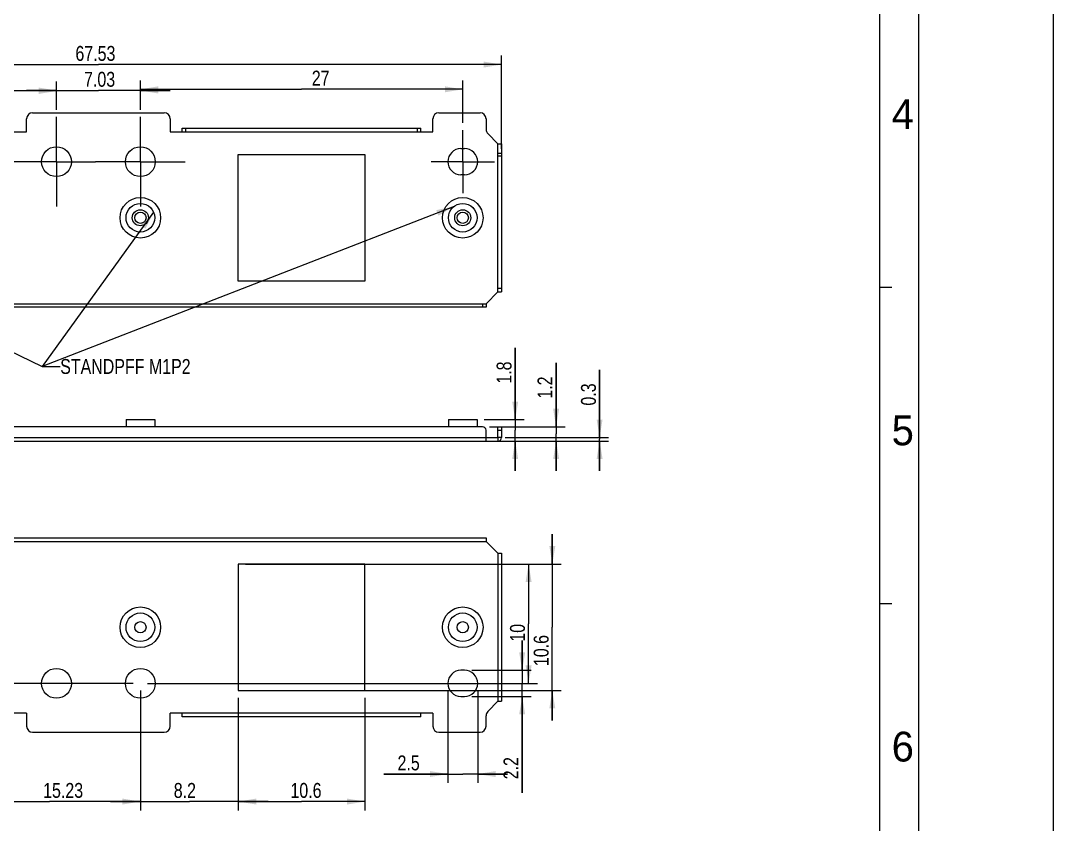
# Model space of a CAD drawing. Header units: millimetres. Extents: x 0 to 594, y 0 to 420.
# Drawn here: x 421 to 594, y 97.3 to 232 of the extents above; entities that cross this region are included whole.
import ezdxf

# ---------------------------------------------------------------- set-up
doc = ezdxf.new("R2010")
doc.units = ezdxf.units.MM
doc.header["$LTSCALE"] = 32.67
doc.linetypes.add('CENTER', pattern=[0.6, 0.375, -0.075, 0.075, -0.075])
doc.layers.get('0').update_dxf_attribs({"linetype": 'CONTINUOUS'})
doc.layers.add('ASSEM_MEM', color=7, linetype='CONTINUOUS')
doc.layers.add('FEATURE', color=7, linetype='CONTINUOUS')
doc.styles.get("Standard").update_dxf_attribs({"font": 'txt', "width": 0.8})
doc.styles.add('TEXTSTYLE_2', font='txt')
doc.dimstyles.new('DIMSTYLE_3', dxfattribs={"dimtxt": 2.5, "dimasz": 3, "dimexe": 1.5, "dimexo": 1.2, "dimtad": 1, "dimlfac": 0.5, "dimdsep": 46, "dimtxsty": 'STANDARD', "dimblk": '_FILLED', "dimblk1": '_FILLED', "dimblk2": '_FILLED', "dimcen": 0.09, "dimazin": 2, "dimtp": 0.01, "dimtm": 0.01, "dimtfac": 1, "dimtofl": 0, "dimtmove": 0, "dimatfit": 3, "dimldrblk": '_FILLED', "dimfxl": 1, "dimtolj": 1, "dimarcsym": 0})
doc.dimstyles.get("Standard").update_dxf_attribs({"dimtxt": 2.5, "dimasz": 3, "dimexe": 1.5, "dimexo": 1.2, "dimtad": 1, "dimdsep": 46, "dimtxsty": 'STANDARD', "dimblk": '_FILLED', "dimblk1": '_FILLED', "dimblk2": '_FILLED', "dimcen": 0.09, "dimazin": 2, "dimtol": 1, "dimtp": 0.01, "dimtm": 0.01, "dimtfac": 1, "dimtofl": 0, "dimtmove": 0, "dimatfit": 3, "dimldrblk": '_FILLED', "dimfxl": 1, "dimtolj": 1, "dimarcsym": 0})

# ---------------------------------------------------------------- blocks, each defined once
blk = doc.blocks.new('_FILLED')
at = {"color": 0, "linetype": 'BYBLOCK'}
blk.add_solid([(0, 0), (-1, 0.167), (-1, -0.167)], dxfattribs=at)
blk = doc.blocks.new('*D31')
at = {"color": 7, "linetype": 'CONTINUOUS'}
for p, q in [((366.53, 210.49), (366.53, 226.11)), ((501.58, 210.49), (501.58, 226.11)), ((366.53, 224.61), (434.05, 224.61)), ((501.58, 224.61), (434.05, 224.61))]:
    blk.add_line(p, q, dxfattribs=at)
at = {"color": 7, "linetype": 'CONTINUOUS', "xscale": 3, "yscale": 3, "zscale": 3, "rotation": 180}
blk.add_blockref('_FILLED', (366.53, 224.61), dxfattribs=at)
at = {"color": 7, "linetype": 'CONTINUOUS', "xscale": 3, "yscale": 3, "zscale": 3}
blk.add_blockref('_FILLED', (501.58, 224.61), dxfattribs=at)
at = {"color": 7, "linetype": 'CONTINUOUS', "insert": (433.55, 227.73), "char_height": 2.5, "width": 10, "attachment_point": 2, "line_spacing_factor": 0.9}
blk.add_mtext('67.53', dxfattribs=at)
blk = doc.blocks.new('*D33')
at = {"color": 7, "linetype": 'CONTINUOUS'}
for p, q in [((373.03, 216.73), (373.03, 221.68)), ((427.03, 217.03), (427.03, 221.68)), ((373.03, 220.18), (400.03, 220.18)), ((427.03, 220.18), (400.03, 220.18))]:
    blk.add_line(p, q, dxfattribs=at)
at = {"color": 7, "linetype": 'CONTINUOUS', "xscale": 3, "yscale": 3, "zscale": 3, "rotation": 180}
blk.add_blockref('_FILLED', (373.03, 220.18), dxfattribs=at)
at = {"color": 7, "linetype": 'CONTINUOUS', "xscale": 3, "yscale": 3, "zscale": 3}
blk.add_blockref('_FILLED', (427.03, 220.18), dxfattribs=at)
at = {"color": 7, "linetype": 'CONTINUOUS', "insert": (387.68, 223.3), "char_height": 2.5, "width": 4, "attachment_point": 2, "line_spacing_factor": 0.9}
blk.add_mtext('27', dxfattribs=at)
blk = doc.blocks.new('*D34')
at = {"color": 7, "linetype": 'CONTINUOUS'}
for p, q in [((427.03, 217.03), (427.03, 221.76)), ((441.08, 217.03), (441.08, 221.76)), ((427.03, 220.26), (422.03, 220.26)), ((422.03, 220.26), (434.05, 220.26)), ((446.08, 220.26), (434.05, 220.26)), ((441.08, 220.26), (446.08, 220.26))]:
    blk.add_line(p, q, dxfattribs=at)
at = {"color": 7, "linetype": 'CONTINUOUS', "xscale": 3, "yscale": 3, "zscale": 3}
blk.add_blockref('_FILLED', (427.03, 220.26), dxfattribs=at)
at = {"color": 7, "linetype": 'CONTINUOUS', "xscale": 3, "yscale": 3, "zscale": 3, "rotation": 180}
blk.add_blockref('_FILLED', (441.08, 220.26), dxfattribs=at)
at = {"color": 7, "linetype": 'CONTINUOUS', "insert": (434.25, 223.39), "char_height": 2.5, "width": 8, "attachment_point": 2, "line_spacing_factor": 0.9}
blk.add_mtext('7.03', dxfattribs=at)
blk = doc.blocks.new('*D35')
at = {"color": 7, "linetype": 'CONTINUOUS'}
for p, q in [((441.08, 217.03), (441.08, 221.96)), ((495.08, 214.83), (495.08, 221.96)), ((441.08, 220.46), (468.08, 220.46)), ((495.08, 220.46), (468.08, 220.46))]:
    blk.add_line(p, q, dxfattribs=at)
at = {"color": 7, "linetype": 'CONTINUOUS', "xscale": 3, "yscale": 3, "zscale": 3, "rotation": 180}
blk.add_blockref('_FILLED', (441.08, 220.46), dxfattribs=at)
at = {"color": 7, "linetype": 'CONTINUOUS', "xscale": 3, "yscale": 3, "zscale": 3}
blk.add_blockref('_FILLED', (495.08, 220.46), dxfattribs=at)
at = {"color": 7, "linetype": 'CONTINUOUS', "insert": (471.28, 223.59), "char_height": 2.5, "width": 4, "attachment_point": 2, "line_spacing_factor": 0.9}
blk.add_mtext('27', dxfattribs=at)
blk = doc.blocks.new('*D37')
at = {"color": 7, "linetype": 'CONTINUOUS'}
for p, q in [((518, 162.12), (518, 173.46)), ((518, 173.46), (518, 161.82)), ((502.18, 162.12), (519.5, 162.12)), ((502.18, 161.52), (519.5, 161.52)), ((518, 156.52), (518, 161.82)), ((518, 161.52), (518, 156.52))]:
    blk.add_line(p, q, dxfattribs=at)
at = {"color": 7, "linetype": 'CONTINUOUS', "xscale": 3, "yscale": 3, "zscale": 3}
for p, rotation in [((518, 162.12), 270), ((518, 161.52), 90)]:
    blk.add_blockref('_FILLED', p, dxfattribs=dict(at, rotation=rotation))
at = {"color": 7, "linetype": 'CONTINUOUS', "insert": (514.88, 167.46), "char_height": 2.5, "width": 6, "attachment_point": 1, "rotation": 90, "line_spacing_factor": 0.9}
blk.add_mtext('0.3', dxfattribs=at)
blk = doc.blocks.new('*D38')
at = {"color": 7, "linetype": 'CONTINUOUS'}
for p, q in [((510.72, 163.92), (510.72, 174.62)), ((510.72, 174.62), (510.72, 162.72)), ((499.58, 163.92), (512.22, 163.92)), ((510.72, 156.52), (510.72, 162.72)), ((499.18, 161.52), (512.22, 161.52)), ((510.72, 161.52), (510.72, 156.52))]:
    blk.add_line(p, q, dxfattribs=at)
at = {"color": 7, "linetype": 'CONTINUOUS', "xscale": 3, "yscale": 3, "zscale": 3}
for p, rotation in [((510.72, 163.92), 270), ((510.72, 161.52), 90)]:
    blk.add_blockref('_FILLED', p, dxfattribs=dict(at, rotation=rotation))
at = {"color": 7, "linetype": 'CONTINUOUS', "insert": (507.6, 168.62), "char_height": 2.5, "width": 6, "attachment_point": 1, "rotation": 90, "line_spacing_factor": 0.9}
blk.add_mtext('1.2', dxfattribs=at)
blk = doc.blocks.new('*D39')
at = {"color": 7, "linetype": 'CONTINUOUS'}
for p, q in [((503.86, 165.12), (503.86, 177.13)), ((503.86, 177.13), (503.86, 163.32)), ((498.68, 165.12), (505.36, 165.12)), ((503.86, 156.52), (503.86, 163.32)), ((502.18, 161.52), (505.36, 161.52)), ((503.86, 161.52), (503.86, 156.52))]:
    blk.add_line(p, q, dxfattribs=at)
at = {"color": 7, "linetype": 'CONTINUOUS', "xscale": 3, "yscale": 3, "zscale": 3}
for p, rotation in [((503.86, 165.12), 270), ((503.86, 161.52), 90)]:
    blk.add_blockref('_FILLED', p, dxfattribs=dict(at, rotation=rotation))
at = {"color": 7, "linetype": 'CONTINUOUS', "insert": (500.74, 171.13), "char_height": 2.5, "width": 6, "attachment_point": 1, "rotation": 90, "line_spacing_factor": 0.9}
blk.add_mtext('1.8', dxfattribs=at)
blk = doc.blocks.new('*D42')
at = {"color": 7, "linetype": 'CONTINUOUS'}
for p, q in [((441.08, 119.71), (441.08, 99.6)), ((410.63, 118.51), (410.63, 99.6)), ((410.63, 101.1), (425.85, 101.1)), ((441.08, 101.1), (425.85, 101.1))]:
    blk.add_line(p, q, dxfattribs=at)
at = {"color": 7, "linetype": 'CONTINUOUS', "xscale": 3, "yscale": 3, "zscale": 3, "rotation": 180}
blk.add_blockref('_FILLED', (410.63, 101.1), dxfattribs=at)
at = {"color": 7, "linetype": 'CONTINUOUS', "xscale": 3, "yscale": 3, "zscale": 3}
blk.add_blockref('_FILLED', (441.08, 101.1), dxfattribs=at)
at = {"color": 7, "linetype": 'CONTINUOUS', "insert": (428.14, 104.22), "char_height": 2.5, "width": 10, "attachment_point": 2, "line_spacing_factor": 0.9}
blk.add_mtext('15.23', dxfattribs=at)
blk = doc.blocks.new('*D43')
at = {"color": 7, "linetype": 'CONTINUOUS'}
for p, q in [((358.5, 130.91), (358.5, 150.57)), ((388.23, 140.91), (357, 140.91)), ((358.5, 140.91), (358.5, 130.91)), ((358.5, 120.91), (358.5, 130.91)), ((439.88, 120.91), (357, 120.91))]:
    blk.add_line(p, q, dxfattribs=at)
at = {"color": 7, "linetype": 'CONTINUOUS', "xscale": 3, "yscale": 3, "zscale": 3}
for p, rotation in [((358.5, 140.91), 90), ((358.5, 120.91), 270)]:
    blk.add_blockref('_FILLED', p, dxfattribs=dict(at, rotation=rotation))
at = {"color": 7, "linetype": 'CONTINUOUS', "insert": (355.37, 146.57), "char_height": 2.5, "width": 4, "attachment_point": 1, "rotation": 90, "line_spacing_factor": 0.9}
blk.add_mtext('10', dxfattribs=at)
blk = doc.blocks.new('*D44')
at = {"color": 7, "linetype": 'CONTINUOUS'}
for p, q in [((510.08, 140.91), (510.08, 145.91)), ((510.08, 145.91), (510.08, 130.31)), ((458.68, 140.91), (511.58, 140.91)), ((510.08, 114.71), (510.08, 130.31)), ((458.68, 119.71), (511.58, 119.71)), ((510.08, 119.71), (510.08, 114.71))]:
    blk.add_line(p, q, dxfattribs=at)
at = {"color": 7, "linetype": 'CONTINUOUS', "xscale": 3, "yscale": 3, "zscale": 3}
for p, rotation in [((510.08, 140.91), 270), ((510.08, 119.71), 90)]:
    blk.add_blockref('_FILLED', p, dxfattribs=dict(at, rotation=rotation))
at = {"color": 7, "linetype": 'CONTINUOUS', "insert": (506.96, 126.41), "char_height": 2.5, "width": 8, "attachment_point": 2, "rotation": 90, "line_spacing_factor": 0.9}
blk.add_mtext('10.6', dxfattribs=at)
blk = doc.blocks.new('*D45')
at = {"color": 7, "linetype": 'CONTINUOUS'}
for p, q in [((457.48, 118.51), (457.48, 99.6)), ((478.68, 118.51), (478.68, 99.6)), ((457.48, 101.1), (468.08, 101.1)), ((478.68, 101.1), (468.08, 101.1))]:
    blk.add_line(p, q, dxfattribs=at)
at = {"color": 7, "linetype": 'CONTINUOUS', "xscale": 3, "yscale": 3, "zscale": 3, "rotation": 180}
blk.add_blockref('_FILLED', (457.48, 101.1), dxfattribs=at)
at = {"color": 7, "linetype": 'CONTINUOUS', "xscale": 3, "yscale": 3, "zscale": 3}
blk.add_blockref('_FILLED', (478.68, 101.1), dxfattribs=at)
at = {"color": 7, "linetype": 'CONTINUOUS', "insert": (468.82, 104.22), "char_height": 2.5, "width": 8, "attachment_point": 2, "line_spacing_factor": 0.9}
blk.add_mtext('10.6', dxfattribs=at)
blk = doc.blocks.new('*D46')
at = {"color": 7, "linetype": 'CONTINUOUS'}
for p, q in [((441.08, 119.71), (441.08, 99.6)), ((457.48, 118.51), (457.48, 99.6)), ((441.08, 101.1), (436.08, 101.1)), ((436.08, 101.1), (449.28, 101.1)), ((462.48, 101.1), (449.28, 101.1)), ((457.48, 101.1), (462.48, 101.1))]:
    blk.add_line(p, q, dxfattribs=at)
at = {"color": 7, "linetype": 'CONTINUOUS', "xscale": 3, "yscale": 3, "zscale": 3}
blk.add_blockref('_FILLED', (441.08, 101.1), dxfattribs=at)
at = {"color": 7, "linetype": 'CONTINUOUS', "xscale": 3, "yscale": 3, "zscale": 3, "rotation": 180}
blk.add_blockref('_FILLED', (457.48, 101.1), dxfattribs=at)
at = {"color": 7, "linetype": 'CONTINUOUS', "insert": (448.53, 104.22), "char_height": 2.5, "width": 6, "attachment_point": 2, "line_spacing_factor": 0.9}
blk.add_mtext('8.2', dxfattribs=at)
blk = doc.blocks.new('*D47')
at = {"color": 7, "linetype": 'CONTINUOUS'}
for p, q in [((479.88, 140.91), (507.61, 140.91)), ((506.11, 140.91), (506.11, 130.91)), ((506.11, 120.91), (506.11, 130.91)), ((442.28, 120.91), (507.61, 120.91))]:
    blk.add_line(p, q, dxfattribs=at)
at = {"color": 7, "linetype": 'CONTINUOUS', "xscale": 3, "yscale": 3, "zscale": 3}
for p, rotation in [((506.11, 140.91), 90), ((506.11, 120.91), 270)]:
    blk.add_blockref('_FILLED', p, dxfattribs=dict(at, rotation=rotation))
at = {"color": 7, "linetype": 'CONTINUOUS', "insert": (502.99, 129.38), "char_height": 2.5, "width": 4, "attachment_point": 2, "rotation": 90, "line_spacing_factor": 0.9}
blk.add_mtext('10', dxfattribs=at)
blk = doc.blocks.new('*D49')
at = {"color": 7, "linetype": 'CONTINUOUS'}
for p, q in [((492.58, 119.71), (492.58, 104.21)), ((497.58, 119.71), (497.58, 104.21)), ((492.58, 105.71), (481.87, 105.71)), ((481.87, 105.71), (495.08, 105.71)), ((502.58, 105.71), (495.08, 105.71)), ((497.58, 105.71), (502.58, 105.71))]:
    blk.add_line(p, q, dxfattribs=at)
at = {"color": 7, "linetype": 'CONTINUOUS', "xscale": 3, "yscale": 3, "zscale": 3}
blk.add_blockref('_FILLED', (492.58, 105.71), dxfattribs=at)
at = {"color": 7, "linetype": 'CONTINUOUS', "xscale": 3, "yscale": 3, "zscale": 3, "rotation": 180}
blk.add_blockref('_FILLED', (497.58, 105.71), dxfattribs=at)
at = {"color": 7, "linetype": 'CONTINUOUS', "insert": (487.87, 108.83), "char_height": 2.5, "width": 6, "attachment_point": 3, "line_spacing_factor": 0.9}
blk.add_mtext('2.5', dxfattribs=at)
blk = doc.blocks.new('*D50')
at = {"color": 7, "linetype": 'CONTINUOUS'}
for p, q in [((505.03, 123.11), (505.03, 128.11)), ((505.03, 128.11), (505.03, 120.91)), ((496.58, 123.11), (506.53, 123.11)), ((505.03, 102.55), (505.03, 120.91)), ((496.58, 118.71), (506.53, 118.71)), ((505.03, 118.71), (505.03, 102.55))]:
    blk.add_line(p, q, dxfattribs=at)
at = {"color": 7, "linetype": 'CONTINUOUS', "xscale": 3, "yscale": 3, "zscale": 3}
for p, rotation in [((505.03, 123.11), 270), ((505.03, 118.71), 90)]:
    blk.add_blockref('_FILLED', p, dxfattribs=dict(at, rotation=rotation))
at = {"color": 7, "linetype": 'CONTINUOUS', "insert": (501.9, 108.55), "char_height": 2.5, "width": 6, "attachment_point": 3, "rotation": 90, "line_spacing_factor": 0.9}
blk.add_mtext('2.2', dxfattribs=at)

msp = doc.modelspace()

# ---------------------------------------------------------------- linework, layer by layer
at = {"color": 7, "linetype": 'CONTINUOUS'}
for p, q in [((594, 0), (594, 420)), ((571.422, 405.309), (571.422, 20.309)), ((564.922, 28.309), (564.922, 397.309)), ((564.922, 187.309), (566.922, 187.309)), ((564.922, 134.309), (566.922, 134.309))]:
    msp.add_line(p, q, dxfattribs=at)
at = {"layer": 'ASSEM_MEM', "color": 7, "linetype": 'CONTINUOUS'}
for p, q in [((423.026, 216.534), (445.076, 216.534)), ((491.076, 216.534), (497.976, 216.534)), ((422.026, 213.334), (422.026, 215.534)), ((446.076, 215.534), (446.076, 213.334)), ((490.076, 213.334), (490.076, 215.534)), ((498.976, 215.534), (498.976, 213.748)), ((378.026, 213.334), (422.026, 213.334)), ((446.076, 213.334), (490.076, 213.334)), ((448.076, 213.334), (448.076, 213.934)), ((448.076, 213.934), (488.076, 213.934)), ((448.676, 213.334), (448.676, 213.934)), ((487.476, 213.334), (487.476, 213.934)), ((488.076, 213.334), (488.076, 213.934)), ((500.976, 211.334), (499.269, 213.041)), ((500.976, 211.334), (501.576, 211.334)), ((500.976, 186.534), (500.976, 211.334)), ((501.576, 211.334), (501.576, 186.534)), ((457.476, 209.534), (478.676, 209.534)), ((457.476, 188.334), (457.476, 209.534)), ((478.676, 209.534), (478.676, 188.334)), ((494.776, 210.534), (495.376, 210.534)), ((501.576, 209.71), (500.976, 209.71)), ((501.576, 209.285), (500.976, 209.285)), ((495.376, 206.134), (494.776, 206.134)), ((478.676, 188.334), (457.476, 188.334)), ((500.976, 187.134), (501.576, 187.134)), ((498.976, 184.534), (500.976, 186.534)), ((500.976, 186.534), (501.576, 186.534)), ((369.126, 184.534), (498.976, 184.534)), ((498.976, 183.934), (369.126, 183.934)), ((498.376, 184.534), (498.376, 183.934)), ((498.976, 184.534), (498.976, 183.934)), ((438.676, 165.116), (438.676, 163.916)), ((438.676, 165.116), (443.476, 165.116)), ((443.476, 165.116), (443.476, 163.916)), ((492.676, 165.116), (497.476, 165.116)), ((492.676, 165.116), (492.676, 163.916)), ((497.476, 165.116), (497.476, 163.916)), ((498.376, 163.916), (369.726, 163.916)), ((498.976, 161.516), (498.976, 163.316)), ((500.976, 163.916), (501.576, 163.916)), ((500.976, 162.116), (500.976, 163.916)), ((500.976, 163.316), (501.576, 163.316)), ((501.576, 163.916), (501.576, 162.116)), ((367.126, 161.516), (500.976, 161.516)), ((369.126, 162.116), (498.976, 162.116)), ((498.976, 162.116), (500.976, 162.116)), ((501.576, 162.116), (500.976, 162.116)), ((500.976, 162.116), (500.976, 161.516)), ((369.126, 145.307), (498.976, 145.307)), ((498.976, 145.307), (498.976, 144.707)), ((369.126, 144.707), (498.976, 144.707)), ((500.976, 142.707), (498.976, 144.707)), ((500.976, 142.707), (501.576, 142.707)), ((500.976, 142.707), (500.976, 117.907)), ((501.576, 142.707), (501.576, 117.907)), ((478.676, 140.907), (457.476, 140.907)), ((457.476, 140.907), (457.476, 119.707)), ((478.676, 119.707), (478.676, 140.907)), ((495.376, 123.107), (494.776, 123.107)), ((457.476, 119.707), (478.676, 119.707)), ((494.776, 118.707), (495.376, 118.707)), ((499.269, 116.2), (500.976, 117.907)), ((500.976, 117.907), (501.576, 117.907)), ((422.026, 115.907), (378.026, 115.907)), ((422.026, 115.907), (422.026, 113.707)), ((490.076, 115.907), (446.076, 115.907)), ((446.076, 113.707), (446.076, 115.907)), ((448.076, 115.307), (448.076, 115.907)), ((488.076, 115.307), (488.076, 115.907)), ((490.076, 115.907), (490.076, 113.707)), ((488.076, 115.307), (448.076, 115.307)), ((498.976, 113.707), (498.976, 115.493)), ((423.026, 112.707), (445.076, 112.707)), ((491.076, 112.707), (497.976, 112.707))]:
    msp.add_line(p, q, dxfattribs=at)
for centre, radius in [((427.026, 208.334), 2.5), ((441.076, 208.334), 2.5), ((441.076, 198.934), 3.4), ((441.076, 198.934), 2.4), ((495.076, 198.934), 3.4), ((495.076, 198.934), 2.4), ((441.076, 198.934), 1.35), ((441.076, 198.934), 0.95), ((495.076, 198.934), 1.35), ((495.076, 198.934), 0.95), ((441.076, 130.307), 3.4), ((495.076, 130.307), 3.4), ((441.076, 130.307), 2.4), ((495.076, 130.307), 2.4), ((441.076, 130.307), 0.95), ((495.076, 130.307), 0.95), ((427.026, 120.907), 2.5), ((441.076, 120.907), 2.5)]:
    msp.add_circle(centre, radius, dxfattribs=at)
for centre, radius, start, end in [((423.026, 215.534), 1, 90, 180), ((445.076, 215.534), 1, 0, 90), ((491.076, 215.534), 1, 90, 180), ((497.976, 215.534), 1, 0, 90), ((499.976, 213.748), 1, 180, 225), ((494.776, 208.334), 2.2, 90, 270), ((495.376, 208.334), 2.2, 270, 90), ((498.376, 163.316), 0.6, 0, 90), ((500.976, 162.116), 0.6, 270, 360), ((494.776, 120.907), 2.2, 90, 270), ((495.376, 120.907), 2.2, 270, 90), ((499.976, 115.493), 1, 135, 180), ((423.026, 113.707), 1, 180, 270), ((445.076, 113.707), 1, 270, 360), ((491.076, 113.707), 1, 180, 270), ((497.976, 113.707), 1, 270, 360)]:
    msp.add_arc(centre, radius, start, end, dxfattribs=at)
at = {"layer": 'FEATURE', "color": 7, "linetype": 'CENTER'}
for p, q in [((427.026, 208.334), (427.026, 215.834)), ((441.076, 208.334), (441.076, 215.834)), ((495.076, 208.334), (495.076, 213.634)), ((427.026, 208.334), (419.526, 208.334)), ((427.026, 208.334), (427.026, 200.834)), ((427.026, 208.334), (433.576, 208.334)), ((441.076, 208.334), (433.576, 208.334)), ((441.076, 208.334), (441.076, 200.834)), ((441.076, 208.334), (448.576, 208.334)), ((495.076, 208.334), (489.776, 208.334)), ((495.076, 208.334), (500.376, 208.334)), ((495.076, 208.334), (495.076, 203.034))]:
    msp.add_line(p, q, dxfattribs=at)

# ---------------------------------------------------------------- texts
at = {"color": 7, "linetype": 'CONTINUOUS', "char_height": 5, "width": 5, "attachment_point": 1, "line_spacing_factor": 0.9, "style": 'TEXTSTYLE_2'}
for s, insert in [('4', (566.922, 218.809)), ('5', (566.922, 165.809)), ('6', (566.922, 112.809))]:
    msp.add_mtext(s, dxfattribs=dict(at, insert=insert))
at = {"color": 7, "linetype": 'CONTINUOUS', "insert": (427.648, 175.265), "char_height": 2.5, "width": 28, "attachment_point": 1, "line_spacing_factor": 0.9}
msp.add_mtext('STANDPFF M1P2 ', dxfattribs=at)

# ---------------------------------------------------------------- dimensions: what is measured, and where the dimension line sits
at = {"color": 7, "linetype": 'CONTINUOUS'}
for base, p1, p2, picture, middle in [((501.576167027, 224.608027282), (366.526167027, 209.285246088), (501.576167027, 209.285246088), '*D31', (433.609395447, 224.608027282)), ((427.026, 220.179), (373.026, 215.534), (427.026, 215.834), '*D33', (387.677, 220.179)), ((441.076167027, 220.263176886), (427.026167027, 215.833774226), (441.076167027, 215.833774226), '*D34', (434.315839966, 220.263176886)), ((495.076, 220.464), (441.076, 215.834), (495.076, 213.634), '*D35', (471.278, 220.464)), ((441.076167027, 101.098749222), (410.626167027, 119.706738737), (441.076167027, 120.906738737), '*D42', (428.453697327, 101.098749222)), ((478.676, 101.099), (457.476, 119.707), (478.676, 119.707), '*D45', (469.072, 101.099)), ((497.576, 105.707), (492.576, 120.907), (497.576, 120.907), '*D49', (484.935, 105.707))]:
    dim = msp.add_linear_dim(base=base, p1=p1, p2=p2, dimstyle='DIMSTYLE_3', dxfattribs=at)
    dim.commit()
    dim.dimension.update_dxf_attribs({"geometry": picture, "text_midpoint": middle, "dimtype": 160})
for base, p1, p2, angle, picture, middle in [((503.863, 161.516), (497.476, 165.116), (500.976, 161.516), 270, '*D39', (503.863, 174.447)), ((510.724, 161.516), (498.376, 163.916), (497.976, 161.516), 270, '*D38', (510.724, 171.867)), ((518.004, 161.516), (500.976, 162.116), (500.976, 161.516), 270, '*D37', (518.004, 170.518)), ((358.5, 120.907), (389.426, 140.907), (441.076, 120.907), 270, '*D43', (358.5, 148.818)), ((510.081, 119.707), (457.476, 140.907), (457.476, 119.707), 270, '*D44', (510.081, 126.656)), ((506.113, 120.907), (478.676, 140.907), (441.076, 120.907), 270, '*D47', (506.113, 129.629)), ((505.025, 123.107), (495.376, 118.707), (495.376, 123.107), 90, '*D50', (505.025, 105.554)), ((441.076, 101.099), (457.476, 119.707), (441.076, 120.907), 180, '*D46', (448.472, 101.099))]:
    dim = msp.add_linear_dim(base=base, p1=p1, p2=p2, angle=angle, dimstyle='DIMSTYLE_3', dxfattribs=at)
    dim.commit()
    dim.dimension.update_dxf_attribs({"geometry": picture, "text_midpoint": middle, "dimtype": 160})

# ---------------------------------------------------------------- leaders
for points in [[(493.615, 200.838), (424.648, 174.015), (427.648, 174.015)], [(443.293, 199.852), (424.648, 174.015), (427.648, 174.015)], [(375.105, 197.734), (424.648, 174.015), (427.648, 174.015)]]:
    msp.add_leader(points, dimstyle='STANDARD', override={"dimtad": 0}, dxfattribs=at)

doc.saveas('drawing.dxf')
